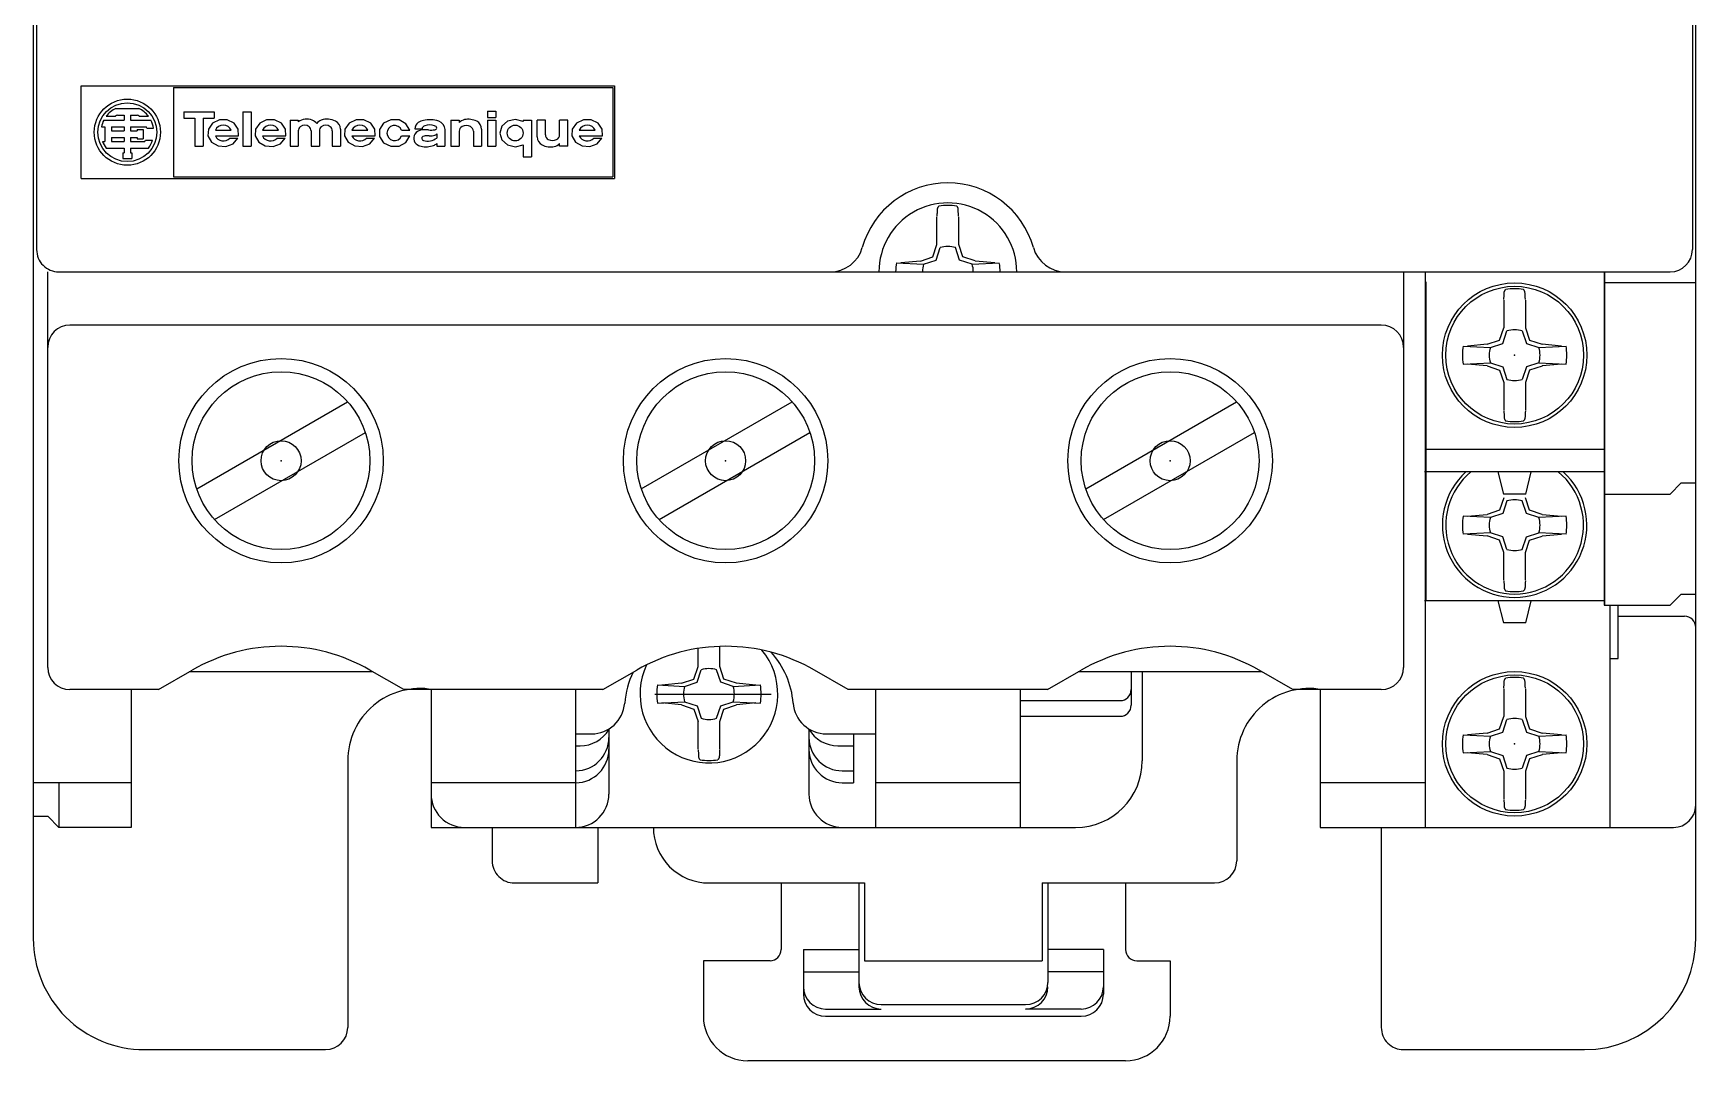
# Model space of a CAD drawing. Extents: x 0 to 75, y 0 to 127.
# Drawn here: x 0 to 74.8, y 0 to 46.2 of the extents above; entities that cross this region are included whole.
import ezdxf

# ---------------------------------------------------------------- set-up
doc = ezdxf.new("R2010")
doc.units = 0
doc.linetypes.add('CADRA_SOLID', pattern=[0])
doc.layers.add('7', color=206, linetype='CADRA_SOLID')
doc.layers.add('ALPHA', color=255, linetype='CONTINUOUS')

# ---------------------------------------------------------------- blocks, each defined once
blk = doc.blocks.new('LC1D40')
at = {"layer": '7', "color": 1}
for p in [(66.65007, -47.75), (11.150146, -52.499008), (31.150146, -52.499008), (51.150085, -52.499008), (66.65007, -65.239166)]:
    blk.add_point(p, dxfattribs=at)
at = {"layer": 'ALPHA'}
for p, q in [((0, 46.000992), (0, -73.999008)), ((74.800094, -73.999008), (74.800094, 42.000992)), ((0.150146, 11), (0.150146, -43.000004)), ((74.650146, 11), (74.650146, -43.000004)), ((2.150146, -35.63475), (26.150146, -35.63475)), ((2.150146, -39.799991), (2.150146, -35.63475)), ((6.315429, -35.711609), (26.073242, -35.711609)), ((6.315429, -35.711609), (6.315429, -39.723133)), ((26.073242, -35.711609), (26.073242, -39.723133)), ((26.150146, -35.63475), (26.150146, -39.799991)), ((3.714111, -36.646316), (4.751465, -36.646316)), ((3.169922, -37.181839), (4.083984, -37.181839)), ((3.280761, -37.003326), (3.697265, -37.003326)), ((3.787353, -36.943832), (4.083984, -36.943832)), ((4.083984, -36.943832), (4.083984, -37.181839)), ((4.381592, -36.943832), (4.381592, -37.181839)), ((4.381592, -36.943832), (4.677978, -36.943832)), ((4.381592, -37.181839), (5.29541, -37.181839)), ((4.76831, -37.003326), (5.184814, -37.003326)), ((6.768799, -36.802856), (8.145996, -36.802856)), ((6.768799, -36.802856), (6.768799, -37.082321)), ((6.768799, -37.082321), (7.272705, -37.082321)), ((7.272705, -37.082321), (7.272705, -38.339844)), ((7.64209, -37.082321), (7.64209, -38.339844)), ((7.64209, -37.082321), (8.145996, -37.082321)), ((8.145996, -36.802856), (8.145996, -37.082321)), ((9.428467, -36.802856), (9.428467, -38.339844)), ((9.428467, -36.802856), (9.797851, -36.802856)), ((9.797851, -36.802856), (9.797851, -38.339844)), ((11.554443, -37.172134), (11.554443, -38.339844)), ((11.554443, -37.172134), (11.923584, -37.172134)), ((11.923584, -37.172134), (11.923584, -37.244125)), ((18.795166, -37.172134), (18.795166, -38.339844)), ((18.795166, -37.172134), (19.164306, -37.172134)), ((19.164306, -37.172134), (19.164306, -37.288055)), ((20.441894, -36.775909), (20.441894, -37.060364)), ((20.441894, -36.775909), (20.811279, -36.775909)), ((20.441894, -37.060364), (20.811279, -37.060364)), ((20.441894, -37.172134), (20.441894, -38.339844)), ((20.441894, -37.172134), (20.811279, -37.172134)), ((20.811279, -36.775909), (20.811279, -37.060364)), ((20.811279, -37.172134), (20.811279, -38.339844)), ((22.042724, -37.172134), (22.042724, -37.231476)), ((22.042724, -37.172134), (22.412109, -37.172134)), ((22.412109, -37.172134), (22.412109, -38.832886)), ((22.671642, -37.92975), (22.671642, -37.172121)), ((23.040783, -37.172121), (22.671642, -37.172121)), ((23.040783, -37.836061), (23.040783, -37.172121)), ((23.679699, -37.836061), (23.679699, -37.172121)), ((24.048839, -37.172121), (23.679699, -37.172121)), ((24.048839, -38.33983), (24.048839, -37.172121)), ((3.06665, -37.479355), (3.221191, -37.479355)), ((3.11792, -38.133896), (3.221191, -38.133896)), ((3.221191, -37.479355), (3.221191, -38.133896)), ((3.518799, -37.479355), (3.518799, -37.657867)), ((3.518799, -37.479355), (4.083984, -37.479355)), ((3.518799, -37.657867), (4.083984, -37.657867)), ((3.518799, -37.955383), (4.083984, -37.955383)), ((3.518799, -37.955383), (3.518799, -38.133896)), ((3.518799, -38.133896), (4.083984, -38.133896)), ((4.083984, -37.479355), (4.083984, -37.657867)), ((4.083984, -37.955383), (4.083984, -38.133896)), ((4.381592, -37.479355), (5.093017, -37.479355)), ((4.381592, -37.479355), (4.381592, -37.657867)), ((4.381592, -37.657867), (4.678955, -37.657867)), ((4.381592, -37.955383), (4.381592, -38.133896)), ((4.381592, -37.955383), (4.678955, -37.955383)), ((4.381592, -38.133896), (5.022217, -38.133896)), ((4.678955, -37.598358), (4.678955, -37.657867)), ((4.678955, -37.598358), (4.946777, -37.598358)), ((4.678955, -37.955383), (4.678955, -38.014877)), ((4.678955, -38.014877), (4.946777, -38.014877)), ((4.946777, -37.598358), (4.946777, -38.014877)), ((5.050781, -38.074386), (5.36792, -38.074386)), ((5.107178, -37.538864), (5.409424, -37.538864)), ((8.192627, -37.626251), (8.907715, -37.626251)), ((8.192627, -37.885742), (9.238037, -37.885742)), ((8.843017, -37.985535), (9.202881, -37.985535)), ((10.318603, -37.626251), (11.033691, -37.626251)), ((10.318603, -37.885742), (11.363769, -37.885742)), ((10.96875, -37.985535), (11.328613, -37.985535)), ((11.923584, -37.658737), (11.923584, -38.339844)), ((12.502441, -37.658737), (12.502441, -38.339844)), ((12.871826, -37.658737), (12.871826, -38.339844)), ((13.450683, -37.658737), (13.450683, -38.339844)), ((13.819824, -37.578232), (13.819824, -38.339844)), ((14.340576, -37.626251), (15.055664, -37.626251)), ((14.340576, -37.885742), (15.385986, -37.885742)), ((14.990967, -37.985535), (15.35083, -37.985535)), ((16.567871, -37.624252), (16.942383, -37.624252)), ((16.567871, -37.887726), (16.942383, -37.887726)), ((17.168457, -37.57135), (17.492676, -37.57135)), ((18.156494, -37.787491), (18.156494, -37.979263)), ((18.525635, -37.600799), (18.525635, -38.339844)), ((19.164306, -37.675903), (19.164306, -38.339844)), ((19.803222, -37.675903), (19.803222, -38.339844)), ((20.172363, -37.582214), (20.172363, -38.339844)), ((24.56958, -37.626251), (25.284668, -37.626251)), ((24.56958, -37.885742), (25.614746, -37.885742)), ((25.219726, -37.985535), (25.57959, -37.985535)), ((3.280761, -38.431412), (4.083984, -38.431412)), ((4.024414, -38.639664), (4.083984, -38.639664)), ((4.024414, -38.639664), (4.024414, -38.907425)), ((4.083984, -38.431412), (4.083984, -38.639664)), ((4.381592, -38.431412), (5.184814, -38.431412)), ((4.381592, -38.431412), (4.381592, -38.639664)), ((4.381592, -38.639664), (4.440918, -38.639664)), ((4.440918, -38.639664), (4.440918, -38.907425)), ((7.272705, -38.339844), (7.64209, -38.339844)), ((9.428467, -38.339844), (9.797851, -38.339844)), ((11.554443, -38.339844), (11.923584, -38.339844)), ((12.502441, -38.339844), (12.871826, -38.339844)), ((13.450683, -38.339844), (13.819824, -38.339844)), ((18.156494, -38.222366), (18.156494, -38.339844)), ((18.156494, -38.339844), (18.525635, -38.339844)), ((18.795166, -38.339844), (19.164306, -38.339844)), ((19.803222, -38.339844), (20.172363, -38.339844)), ((20.441894, -38.339844), (20.811279, -38.339844)), ((22.042724, -38.280517), (22.042724, -38.832886)), ((22.042724, -38.832886), (22.412109, -38.832886)), ((23.679699, -38.33983), (23.679699, -38.223909)), ((24.048839, -38.33983), (23.679699, -38.33983)), ((4.024414, -38.907425), (4.440918, -38.907425)), ((2.150146, -39.799991), (26.150146, -39.799991)), ((6.315429, -39.723133), (26.073242, -39.723133)), ((0.650146, -61.799011), (0.650146, -43.999008)), ((1.150146, -44.000004), (73.650146, -44.000004)), ((61.650146, -44.000004), (61.650146, -61.799011)), ((62.625076, -44.000004), (62.625076, -68.999008)), ((70.675079, -44.000004), (70.675079, -58.999008)), ((70.700058, -44), (70.700058, -59)), ((62.650085, -44.453552), (62.650085, -58.799972)), ((74.800094, -44.499008), (70.675155, -44.499008)), ((60.6501, -46.39891), (1.650146, -46.39891)), ((70.675049, -52), (62.625061, -52)), ((70.675049, -53), (62.600067, -53)), ((73.650118, -53.999019), (74.150118, -53.499019)), ((74.150146, -53.499008), (74.800094, -53.499008)), ((70.675155, -53.999008), (73.650146, -53.999008)), ((70.700043, -58.799972), (62.600036, -58.799972)), ((65.900088, -58.799972), (66.150084, -59.799961)), ((67.150062, -59.799953), (67.400059, -58.799969)), ((70.675155, -58.999008), (73.650146, -58.999008)), ((70.947235, -69.000015), (70.947235, -58.999008)), ((71.316589, -61.399978), (71.316589, -58.999008)), ((73.650118, -58.999), (74.150118, -58.499)), ((74.150146, -58.499008), (74.800094, -58.499008)), ((67.15007, -59.799972), (66.15007, -59.799972)), ((71.316589, -59.499985), (74.300094, -59.499985)), ((5.632381, -62.799061), (7.150249, -61.922718)), ((15.279297, -61.999008), (7.020508, -61.999008)), ((16.667881, -62.798858), (15.150207, -61.92263)), ((25.632461, -62.799015), (27.150133, -61.922787)), ((36.667799, -62.798973), (35.150114, -61.922737)), ((45.632361, -62.798897), (47.150033, -61.922668)), ((55.279495, -61.999008), (47.020508, -61.999008)), ((49.40007, -61.999008), (49.40007, -63.500015)), ((49.900085, -62.000015), (49.900085, -66.000015)), ((56.667767, -62.798973), (55.150082, -61.922737)), ((70.947235, -61.399978), (71.316589, -61.399978)), ((5.632568, -62.799011), (1.650146, -62.799011)), ((4.400146, -62.798965), (4.400146, -68.999008)), ((25.632324, -62.799011), (16.668213, -62.799011)), ((17.900146, -62.799011), (17.900146, -68.999008)), ((24.400146, -62.799011), (24.400146, -68.999008)), ((45.632171, -62.799011), (36.667724, -62.799011)), ((37.900146, -62.799011), (37.900146, -68.999008)), ((44.400085, -62.799011), (44.400085, -68.999008)), ((60.650146, -62.799011), (56.667831, -62.799011)), ((57.900085, -62.799011), (57.900085, -68.999008)), ((44.400085, -63.294678), (48.90007, -63.294678)), ((44.400085, -64.000015), (48.90007, -64.000015)), ((24.425293, -64.792206), (25.101074, -64.792206)), ((25.900146, -64.561584), (25.900146, -67.499008)), ((34.900146, -64.561584), (34.900146, -67.499008)), ((35.699219, -64.792206), (37.875, -64.792206)), ((36.900146, -64.792206), (36.900146, -66.989349)), ((24.422119, -65.32811), (24.609619, -65.32811)), ((36.200195, -65.32811), (36.900146, -65.32811)), ((14.150009, -65.999008), (14.150009, -77.999008)), ((36.400146, -66.453506), (36.900146, -66.453506)), ((54.150009, -65.999008), (54.150009, -70.499008)), ((4.400146, -66.999008), (0, -66.999008)), ((1.150146, -66.999008), (1.150146, -68.999008)), ((24.400146, -66.999008), (17.900146, -66.999008)), ((36.400146, -66.989349), (36.900146, -66.989349)), ((44.400085, -66.999008), (37.900146, -66.999008)), ((62.625076, -66.999008), (57.900085, -66.999008)), ((0, -68.499008), (0.650146, -68.499008)), ((0.650116, -68.499012), (1.150116, -68.999012)), ((4.400146, -68.999008), (1.150146, -68.999008)), ((17.900146, -69.000015), (46.900085, -69.000015)), ((20.650009, -68.999008), (20.650009, -70.499008)), ((25.400009, -68.999008), (25.400009, -71.499008)), ((57.900085, -69.000015), (73.800094, -69.000015)), ((60.650009, -68.999008), (60.650009, -77.999008)), ((21.650009, -71.499008), (25.400009, -71.499008)), ((30.400009, -71.499008), (37.400009, -71.499008)), ((33.649978, -71.499008), (33.649978, -74.499008)), ((37.149978, -71.499008), (37.149978, -76.170929)), ((37.400009, -71.499008), (37.400009, -74.999008)), ((45.399963, -71.499008), (45.399963, -74.999008)), ((45.400009, -71.499008), (53.150009, -71.499008)), ((45.649978, -71.499008), (45.649978, -75.974075)), ((49.149978, -71.499008), (49.149978, -74.499008)), ((34.649978, -74.494202), (37.149978, -74.494202)), ((34.649978, -74.494202), (34.649978, -76.499008)), ((48.149978, -74.494202), (45.649978, -74.494202)), ((48.149978, -74.494202), (48.149978, -76.499008)), ((33.149978, -74.999008), (30.149978, -74.999008)), ((30.149978, -74.999008), (30.149978, -77.499008)), ((34.649978, -75.499008), (37.149978, -75.499008)), ((37.400009, -74.999008), (45.400009, -74.999008)), ((48.149978, -75.499008), (45.649978, -75.499008)), ((49.649978, -74.999008), (51.149978, -74.999008)), ((51.149978, -74.999008), (51.149978, -77.499008)), ((38.149978, -76.974075), (44.649978, -76.974075)), ((35.649978, -77.170929), (38.149978, -77.170929)), ((35.649978, -77.499008), (47.149978, -77.499008)), ((47.149978, -77.170929), (44.649978, -77.170929)), ((5, -78.999008), (13.150009, -78.999008)), ((61.650009, -78.999008), (69.800003, -78.999008)), ((49.149978, -79.499008), (32.149978, -79.499008))]:
    blk.add_line(p, q, dxfattribs=at)
at = {"layer": 'ALPHA', "color": 1}
for p, q in [((40.661133, -42.764164), (40.661133, -41.522816)), ((41.637939, -42.765522), (41.637939, -41.522541)), ((39.916942, -43.51366), (40.474439, -43.329641)), ((40.474493, -43.329569), (40.661131, -42.764147)), ((40.619831, -43.469631), (40.805156, -42.90818)), ((41.680492, -43.469663), (41.495162, -42.908197)), ((41.823188, -43.326954), (41.637857, -42.765488)), ((42.384614, -43.512325), (41.823149, -43.326994)), ((38.835941, -43.590921), (40.058384, -43.654987)), ((39.917005, -43.513578), (39.037351, -43.601457)), ((40.058315, -43.655029), (40.619781, -43.4697)), ((42.241899, -43.655035), (41.680434, -43.469704)), ((42.242063, -43.65496), (43.464278, -43.590906)), ((43.262851, -43.601499), (42.383441, -43.513643)), ((66.161032, -45.272812), (66.161032, -46.519509)), ((67.137774, -45.272552), (67.137774, -46.515503)), ((65.415562, -47.262291), (65.977025, -47.076961)), ((65.977021, -47.076977), (66.162351, -46.515512)), ((66.119731, -47.219675), (66.305057, -46.658224)), ((66.995065, -46.658219), (67.18039, -47.219671)), ((67.137775, -46.515505), (67.3231, -47.076957)), ((67.323096, -47.076974), (67.884556, -47.262303)), ((64.335949, -47.340944), (65.558282, -47.405004)), ((65.415563, -47.262303), (64.537329, -47.351508)), ((65.558273, -47.405002), (66.119733, -47.219673)), ((67.180388, -47.219686), (67.741848, -47.405015)), ((67.741857, -47.405007), (68.964191, -47.340947)), ((68.762811, -47.351509), (67.884577, -47.262305)), ((64.33595, -48.159075), (65.558283, -48.095015)), ((65.416902, -48.236388), (64.537319, -48.148516)), ((65.416897, -48.236387), (65.974387, -48.420404)), ((65.55827, -48.095017), (66.119729, -48.280345)), ((65.974392, -48.420401), (66.161028, -48.985823)), ((66.119736, -48.280337), (66.305062, -48.841788)), ((67.18039, -48.280333), (66.995059, -48.841799)), ((67.323095, -48.423046), (67.137764, -48.984511)), ((67.741853, -48.095004), (67.180394, -48.280333)), ((67.884562, -48.237716), (67.323104, -48.423045)), ((67.741858, -48.095012), (68.964191, -48.159072)), ((68.762819, -48.14851), (67.883237, -48.236382)), ((66.161032, -48.985835), (66.161032, -50.227188)), ((67.137774, -48.984481), (67.137774, -50.227463)), ((7.356047, -53.765805), (14.144266, -49.846625)), ((27.356047, -53.765805), (34.144266, -49.846625)), ((47.355986, -53.765805), (54.144205, -49.846625)), ((8.156045, -55.151435), (14.944262, -51.232257)), ((28.156045, -55.151435), (34.944262, -51.232257)), ((48.155984, -55.151435), (54.944201, -51.232257)), ((65.90008, -53.000004), (66.150077, -53.999988)), ((67.15007, -53.999985), (67.400067, -52.999996)), ((66.162331, -54.165504), (65.977001, -54.726971)), ((66.305042, -54.30822), (66.119716, -54.869671)), ((67.15007, -54), (66.15007, -54)), ((67.180424, -54.869648), (66.9951, -54.308197)), ((67.323135, -54.726936), (67.13781, -54.165485)), ((65.558299, -55.055008), (64.335962, -54.990948)), ((64.537336, -55.001495), (65.415569, -54.912289)), ((65.977034, -54.726971), (65.415582, -54.912296)), ((66.119748, -54.869682), (65.558283, -55.055012)), ((67.74186, -55.055012), (67.180395, -54.869682)), ((67.88456, -54.9123), (67.323108, -54.726971)), ((68.964203, -54.990932), (67.741866, -55.054993)), ((67.884592, -54.912308), (68.762825, -55.00151)), ((65.558296, -55.744999), (64.335959, -55.809059)), ((64.537322, -55.798508), (65.416916, -55.886379)), ((65.974375, -56.070396), (65.416893, -55.886379)), ((66.119716, -55.930336), (65.558265, -55.74501)), ((66.161044, -56.635807), (65.974408, -56.070385)), ((66.305071, -56.491775), (66.119745, -55.930324)), ((66.995073, -56.491794), (67.180403, -55.930328)), ((67.137783, -56.63451), (67.323114, -56.073044)), ((67.180424, -55.930302), (67.74189, -55.744968)), ((67.323138, -56.073009), (67.88459, -55.887684)), ((68.964206, -55.809074), (67.741869, -55.745014)), ((67.883258, -55.886364), (68.762836, -55.798492)), ((66.161026, -57.877182), (66.161026, -56.635834)), ((67.137771, -57.877457), (67.137771, -56.634476)), ((66.163276, -57.90547), (66.165955, -57.933649)), ((66.165955, -57.933649), (66.168868, -57.961779)), ((66.168868, -57.961779), (66.171819, -57.989922)), ((66.171819, -57.989922), (66.17461, -58.018139)), ((66.17461, -58.018139), (66.177046, -58.046489)), ((66.177046, -58.046489), (66.178931, -58.075035)), ((66.178931, -58.075035), (66.180069, -58.103836)), ((66.180069, -58.103836), (66.180394, -58.127128)), ((66.180394, -58.127128), (66.180522, -58.150495)), ((66.180522, -58.150495), (66.180862, -58.173809)), ((66.180862, -58.173809), (66.181824, -58.196942)), ((66.181824, -58.196942), (66.183817, -58.219767)), ((66.183817, -58.219767), (66.18725, -58.242155)), ((66.18725, -58.242155), (66.192532, -58.263979)), ((66.192532, -58.263979), (66.200073, -58.28511)), ((66.200073, -58.28511), (66.204706, -58.295189)), ((66.204706, -58.295189), (66.209922, -58.30506)), ((66.209922, -58.30506), (66.215661, -58.314713)), ((66.215661, -58.314713), (66.221861, -58.324137)), ((66.221861, -58.324137), (66.228463, -58.333323)), ((66.228463, -58.333323), (66.235406, -58.342259)), ((66.235406, -58.342259), (66.242631, -58.350936)), ((67.064732, -58.342259), (67.057509, -58.350936)), ((67.071675, -58.333323), (67.064732, -58.342259)), ((67.078275, -58.324137), (67.071675, -58.333323)), ((67.084475, -58.314713), (67.078275, -58.324137)), ((67.090214, -58.30506), (67.084475, -58.314713)), ((67.095431, -58.295189), (67.090214, -58.30506)), ((67.100067, -58.28511), (67.095431, -58.295189)), ((67.107618, -58.263981), (67.100067, -58.28511)), ((67.112914, -58.242158), (67.107618, -58.263981)), ((67.116362, -58.219772), (67.112914, -58.242158)), ((67.118366, -58.196948), (67.116362, -58.219772)), ((67.119333, -58.173815), (67.118366, -58.196948)), ((67.119669, -58.1505), (67.119333, -58.173815)), ((67.11978, -58.127131), (67.119669, -58.1505)), ((67.120071, -58.103836), (67.11978, -58.127131)), ((67.121137, -58.075076), (67.120071, -58.103836)), ((67.122918, -58.04657), (67.121137, -58.075076)), ((67.125221, -58.018256), (67.122918, -58.04657)), ((67.127851, -57.990074), (67.125221, -58.018256)), ((67.130615, -57.961964), (67.127851, -57.990074)), ((67.133319, -57.933864), (67.130615, -57.961964)), ((67.135769, -57.905715), (67.133319, -57.933864)), ((66.242631, -58.350936), (66.250076, -58.359344)), ((67.057509, -58.350936), (67.050064, -58.359344)), ((29.911133, -61.763168), (29.911133, -60.947422)), ((30.887939, -61.764526), (30.887939, -60.85519)), ((29.724504, -62.328567), (29.91114, -61.763145)), ((29.869842, -62.468632), (30.055168, -61.907181)), ((30.930525, -62.468651), (30.745193, -61.907184)), ((31.073162, -62.325958), (30.887831, -61.764492)), ((28.086183, -62.58995), (29.308384, -62.654003)), ((29.16691, -62.512588), (28.287256, -62.600468)), ((29.167045, -62.512634), (29.724382, -62.328667)), ((29.30833, -62.65403), (29.86984, -62.468685)), ((31.491895, -62.654041), (30.930429, -62.468708)), ((31.634609, -62.511329), (31.073143, -62.325996)), ((31.491956, -62.653976), (32.714401, -62.589912)), ((32.512869, -62.600506), (31.633184, -62.512626)), ((66.161032, -62.761978), (66.161032, -64.008675)), ((67.137774, -62.761718), (67.137774, -64.004669)), ((27.962158, -62.999008), (33.200928, -62.999008)), ((28.08608, -63.408043), (29.308523, -63.343979)), ((29.165481, -63.486679), (28.287187, -63.397468)), ((29.165649, -63.486694), (29.727114, -63.672027)), ((29.308363, -63.343986), (29.869829, -63.529316)), ((29.869922, -63.529281), (30.05525, -64.090732)), ((30.745186, -64.090793), (30.930509, -63.529342)), ((30.930414, -63.529297), (31.491924, -63.343952)), ((31.073158, -63.671997), (31.634666, -63.486652)), ((31.492059, -63.344017), (32.71426, -63.408069)), ((32.512691, -63.397499), (31.63464, -63.486687)), ((29.727049, -63.672035), (29.91238, -64.233501)), ((29.911133, -65.476196), (29.911133, -64.229492)), ((30.887895, -64.233509), (31.073221, -63.672058)), ((30.887939, -65.476456), (30.887939, -64.233505)), ((65.977021, -64.566143), (66.162351, -64.004678)), ((66.119731, -64.708841), (66.305057, -64.14739)), ((66.995065, -64.147385), (67.18039, -64.708837)), ((67.137775, -64.004671), (67.3231, -64.566123)), ((64.335949, -64.83011), (65.558282, -64.89417)), ((65.415563, -64.751469), (64.537329, -64.840674)), ((65.415562, -64.751457), (65.977025, -64.566127)), ((65.558273, -64.894168), (66.119733, -64.708839)), ((67.180388, -64.708852), (67.741848, -64.894181)), ((67.323096, -64.56614), (67.884556, -64.751469)), ((67.741857, -64.894173), (68.964191, -64.830113)), ((68.762811, -64.840675), (67.884577, -64.751471)), ((29.913383, -65.504484), (29.916062, -65.532663)), ((29.916062, -65.532663), (29.918975, -65.560794)), ((29.918975, -65.560794), (29.921926, -65.588937)), ((29.921926, -65.588937), (29.924717, -65.617153)), ((29.924717, -65.617153), (29.927153, -65.645504)), ((29.927153, -65.645504), (29.929038, -65.674049)), ((29.929038, -65.674049), (29.930176, -65.70285)), ((29.930176, -65.70285), (29.930501, -65.726142)), ((29.930501, -65.726142), (29.930631, -65.749509)), ((29.930631, -65.749509), (29.930974, -65.772823)), ((29.930974, -65.772823), (29.931938, -65.795956)), ((29.931938, -65.795956), (29.933934, -65.818781)), ((29.933934, -65.818781), (29.937369, -65.84117)), ((30.866398, -65.818786), (30.862948, -65.841173)), ((30.868405, -65.795962), (30.866398, -65.818786)), ((30.869375, -65.772829), (30.868405, -65.795962)), ((30.869713, -65.749514), (30.869375, -65.772829)), ((30.869825, -65.726145), (30.869713, -65.749514)), ((30.870117, -65.70285), (30.869825, -65.726145)), ((30.871188, -65.67409), (30.870117, -65.70285)), ((30.872984, -65.645582), (30.871188, -65.67409)), ((30.875306, -65.617265), (30.872984, -65.645582)), ((30.877959, -65.589081), (30.875306, -65.617265)), ((30.880745, -65.560968), (30.877959, -65.589081)), ((30.883469, -65.532866), (30.880745, -65.560968)), ((30.885932, -65.504715), (30.883469, -65.532866)), ((64.33595, -65.648241), (65.558283, -65.584181)), ((65.416902, -65.725554), (64.537319, -65.637682)), ((65.416897, -65.725553), (65.974387, -65.90957)), ((65.55827, -65.584183), (66.119729, -65.769511)), ((66.119736, -65.769503), (66.305062, -66.330954)), ((67.18039, -65.769499), (66.995059, -66.330965)), ((67.741853, -65.58417), (67.180394, -65.769499)), ((67.884562, -65.726882), (67.323104, -65.912211)), ((67.741858, -65.584178), (68.964191, -65.648238)), ((68.762819, -65.637676), (67.883237, -65.725548)), ((29.937369, -65.84117), (29.942653, -65.862993)), ((29.942653, -65.862993), (29.950195, -65.884125)), ((29.950195, -65.884125), (29.954831, -65.894204)), ((29.954831, -65.894204), (29.960052, -65.904074)), ((29.960052, -65.904074), (29.965797, -65.913727)), ((29.965797, -65.913727), (29.972006, -65.923151)), ((29.972006, -65.923151), (29.978616, -65.932337)), ((29.978616, -65.932337), (29.985567, -65.941273)), ((29.985567, -65.941273), (29.992796, -65.949951)), ((29.992796, -65.949951), (30.000244, -65.958359)), ((30.807496, -65.949951), (30.800049, -65.958359)), ((30.814725, -65.941273), (30.807496, -65.949951)), ((30.821674, -65.932337), (30.814725, -65.941273)), ((30.828284, -65.923151), (30.821674, -65.932337)), ((30.834492, -65.913727), (30.828284, -65.923151)), ((30.840237, -65.904074), (30.834492, -65.913727)), ((30.84546, -65.894204), (30.840237, -65.904074)), ((30.850097, -65.884125), (30.84546, -65.894204)), ((30.857649, -65.862995), (30.850097, -65.884125)), ((30.862948, -65.841173), (30.857649, -65.862995)), ((65.974392, -65.909567), (66.161028, -66.474989)), ((66.161032, -66.475001), (66.161032, -67.716354)), ((67.323095, -65.912212), (67.137764, -66.473677)), ((67.137774, -66.473647), (67.137774, -67.716629))]:
    blk.add_line(p, q, dxfattribs=at)
at = {"layer": 'ALPHA'}
for points in [[(9.238012, -37.885742), (9.223226, -37.576711), (9.037562, -37.313206), (8.728164, -37.162139), (8.373599, -37.161872), (8.063902, -37.312471), (7.877715, -37.575696), (7.862317, -37.884704), (8.021617, -38.16103), (8.315165, -38.334505), (8.668419, -38.361078), (8.991677, -38.234002), (9.202854, -37.985546)], [(11.363778, -37.885606), (11.348916, -37.576589), (11.163198, -37.313126), (10.853781, -37.162113), (10.499229, -37.161895), (10.189568, -37.312527), (10.003425, -37.575762), (9.988063, -37.884761), (10.147385, -38.161065), (10.440935, -38.334516), (10.794178, -38.361074), (11.11742, -38.233995), (11.328586, -37.985546)], [(15.385995, -37.885606), (15.371133, -37.576589), (15.185415, -37.313126), (14.875998, -37.162113), (14.521446, -37.161895), (14.211784, -37.312527), (14.025641, -37.575762), (14.01028, -37.884761), (14.169602, -38.161065), (14.463152, -38.334516), (14.816394, -38.361074), (15.139637, -38.233995), (15.350803, -37.985546)], [(16.942347, -37.624255), (16.770826, -37.338426), (16.456828, -37.167963), (16.087105, -37.15996), (15.763802, -37.316629), (15.576242, -37.594685), (15.576242, -37.917308), (15.763803, -38.195364), (16.087105, -38.352033), (16.456829, -38.34403), (16.770826, -38.173566), (16.942347, -37.887738)], [(22.042687, -37.231479), (21.693142, -37.142291), (21.340382, -37.221015), (21.080926, -37.446113), (20.985762, -37.755997), (21.080927, -38.06588), (21.340383, -38.290978), (21.693142, -38.369702), (22.042688, -38.280513)], [(25.614755, -37.885606), (25.599893, -37.576589), (25.414175, -37.313126), (25.104757, -37.162113), (24.750205, -37.161895), (24.440544, -37.312527), (24.254401, -37.575762), (24.23904, -37.884761), (24.398361, -38.161065), (24.691912, -38.334516), (25.045154, -38.361074), (25.368396, -38.233995), (25.579563, -37.985546)], [(8.907848, -37.626251), (8.850543, -37.5349), (8.7666, -37.463164), (8.663467, -37.417409), (8.550293, -37.401692), (8.437119, -37.417409), (8.333986, -37.463164), (8.250043, -37.5349), (8.192738, -37.626251)], [(8.192738, -37.885742), (8.240413, -37.965492), (8.308559, -38.031403), (8.392674, -38.07912), (8.487201, -38.105492), (8.585895, -38.108777), (8.682238, -38.088757), (8.769865, -38.046755), (8.842987, -37.985546)], [(11.03358, -37.626251), (10.976275, -37.5349), (10.892332, -37.463164), (10.789199, -37.417409), (10.676025, -37.401692), (10.562851, -37.417409), (10.459718, -37.463164), (10.375775, -37.5349), (10.31847, -37.626251)], [(10.31847, -37.885742), (10.366146, -37.965492), (10.434292, -38.031403), (10.518406, -38.07912), (10.612933, -38.105492), (10.711628, -38.108777), (10.807971, -38.088757), (10.895597, -38.046755), (10.968719, -37.985546)], [(15.055797, -37.626251), (14.998492, -37.5349), (14.914549, -37.463164), (14.811416, -37.417409), (14.698242, -37.401692), (14.585068, -37.417409), (14.481935, -37.463164), (14.397992, -37.5349), (14.340687, -37.626251)], [(14.340687, -37.885742), (14.388362, -37.965492), (14.456508, -38.031403), (14.540623, -38.07912), (14.63515, -38.105492), (14.733845, -38.108777), (14.830187, -38.088757), (14.917814, -38.046755), (14.990936, -37.985546)], [(25.284556, -37.626251), (25.227252, -37.5349), (25.143309, -37.463164), (25.040176, -37.417409), (24.927002, -37.401692), (24.813828, -37.417409), (24.710695, -37.463164), (24.626752, -37.5349), (24.569447, -37.626251)], [(24.569447, -37.885742), (24.617122, -37.965492), (24.685268, -38.031403), (24.769383, -38.07912), (24.86391, -38.105492), (24.962604, -38.108777), (25.058947, -38.088757), (25.146574, -38.046755), (25.219696, -37.985546)]]:
    blk.add_lwpolyline(points, dxfattribs=at)
at = {"layer": 'ALPHA', "color": 1}
for points in [[(40.663383, -41.494528), (40.666062, -41.466349), (40.668975, -41.438218), (40.671926, -41.410075), (40.674717, -41.381859), (40.677153, -41.353508), (40.679038, -41.324963), (40.680176, -41.296161), (40.680501, -41.27287), (40.680631, -41.249504), (40.680974, -41.22619), (40.681938, -41.203056), (40.683934, -41.180231), (40.687369, -41.157842), (40.692653, -41.136018), (40.700195, -41.114887), (40.704831, -41.104809), (40.710052, -41.094938), (40.715797, -41.085285), (40.722006, -41.075861), (40.728616, -41.066675), (40.735567, -41.057739), (40.742796, -41.049061), (40.750244, -41.040653)], [(41.635932, -41.494283), (41.633468, -41.466134), (41.630745, -41.438035), (41.627958, -41.409925), (41.625305, -41.381743), (41.622983, -41.353429), (41.621188, -41.324922), (41.620117, -41.296161), (41.619825, -41.272867), (41.619713, -41.249499), (41.619374, -41.226184), (41.618404, -41.203051), (41.616397, -41.180227), (41.612947, -41.15784), (41.607649, -41.136017), (41.600097, -41.114887), (41.595459, -41.104809), (41.590237, -41.094938), (41.584491, -41.085285), (41.578283, -41.075861), (41.571674, -41.066675), (41.564724, -41.057739), (41.557495, -41.049061), (41.550049, -41.040653)], [(66.163282, -45.244523), (66.165961, -45.216344), (66.168873, -45.188213), (66.171822, -45.16007), (66.174613, -45.131854), (66.177049, -45.103503), (66.178933, -45.074958), (66.18007, -45.046158), (66.180395, -45.022866), (66.180522, -44.999499), (66.180862, -44.976185), (66.181823, -44.953051), (66.183815, -44.930226), (66.187247, -44.907838), (66.192529, -44.886014), (66.20007, -44.864883), (66.204703, -44.854805), (66.209919, -44.844934), (66.215657, -44.835281), (66.221856, -44.825856), (66.228458, -44.816671), (66.235401, -44.807734), (66.242625, -44.799057), (66.25007, -44.790649)], [(67.135772, -45.244293), (67.133322, -45.216143), (67.130617, -45.188041), (67.127852, -45.159928), (67.125221, -45.131743), (67.122918, -45.103427), (67.121136, -45.074918), (67.12007, -45.046158), (67.119779, -45.022863), (67.119669, -44.999495), (67.119333, -44.97618), (67.118367, -44.953047), (67.116363, -44.930223), (67.112917, -44.907836), (67.107621, -44.886014), (67.10007, -44.864883), (67.095434, -44.854805), (67.090217, -44.844934), (67.084479, -44.835281), (67.07828, -44.825857), (67.07168, -44.816671), (67.064738, -44.807734), (67.057515, -44.799057), (67.05007, -44.790649)], [(66.163282, -50.255477), (66.165961, -50.283656), (66.168873, -50.311787), (66.171822, -50.33993), (66.174613, -50.368146), (66.177049, -50.396497), (66.178933, -50.425042), (66.18007, -50.453842), (66.180395, -50.477134), (66.180522, -50.500501), (66.180862, -50.523815), (66.181823, -50.546949), (66.183815, -50.569774), (66.187247, -50.592162), (66.192529, -50.613986), (66.20007, -50.635117), (66.204703, -50.645195), (66.209919, -50.655066), (66.215657, -50.664719), (66.221856, -50.674144), (66.228458, -50.683329), (66.235401, -50.692266), (66.242625, -50.700943), (66.25007, -50.709351)], [(67.135772, -50.255721), (67.133322, -50.28387), (67.130617, -50.311969), (67.127852, -50.34008), (67.125221, -50.368262), (67.122918, -50.396576), (67.121136, -50.425082), (67.12007, -50.453842), (67.119779, -50.477137), (67.119669, -50.500505), (67.119333, -50.52382), (67.118367, -50.546953), (67.116363, -50.569777), (67.112917, -50.592164), (67.107621, -50.613986), (67.10007, -50.635117), (67.095434, -50.645195), (67.090217, -50.655066), (67.084479, -50.664719), (67.07828, -50.674143), (67.07168, -50.683329), (67.064738, -50.692266), (67.057515, -50.700943), (67.05007, -50.709351)], [(66.163282, -62.733689), (66.165961, -62.70551), (66.168873, -62.677379), (66.171822, -62.649236), (66.174613, -62.62102), (66.177049, -62.592669), (66.178933, -62.564124), (66.18007, -62.535324), (66.180395, -62.512032), (66.180522, -62.488665), (66.180862, -62.465351), (66.181823, -62.442217), (66.183815, -62.419392), (66.187247, -62.397004), (66.192529, -62.37518), (66.20007, -62.354049), (66.204703, -62.343971), (66.209919, -62.3341), (66.215657, -62.324447), (66.221856, -62.315022), (66.228458, -62.305837), (66.235401, -62.2969), (66.242625, -62.288223), (66.25007, -62.279815)], [(67.135772, -62.733459), (67.133322, -62.705309), (67.130617, -62.677207), (67.127852, -62.649094), (67.125221, -62.620909), (67.122918, -62.592593), (67.121136, -62.564084), (67.12007, -62.535324), (67.119779, -62.512029), (67.119669, -62.488661), (67.119333, -62.465346), (67.118367, -62.442213), (67.116363, -62.419389), (67.112917, -62.397002), (67.107621, -62.37518), (67.10007, -62.354049), (67.095434, -62.343971), (67.090217, -62.3341), (67.084479, -62.324447), (67.07828, -62.315023), (67.07168, -62.305837), (67.064738, -62.2969), (67.057515, -62.288223), (67.05007, -62.279815)], [(66.163282, -67.744643), (66.165961, -67.772822), (66.168873, -67.800953), (66.171822, -67.829096), (66.174613, -67.857312), (66.177049, -67.885663), (66.178933, -67.914208), (66.18007, -67.943008), (66.180395, -67.9663), (66.180522, -67.989667), (66.180862, -68.012981), (66.181823, -68.036115), (66.183815, -68.05894), (66.187247, -68.081328), (66.192529, -68.103152), (66.20007, -68.124283), (66.204703, -68.134361), (66.209919, -68.144232), (66.215657, -68.153885), (66.221856, -68.16331), (66.228458, -68.172495), (66.235401, -68.181432), (66.242625, -68.190109), (66.25007, -68.198517)], [(67.135772, -67.744887), (67.133322, -67.773036), (67.130617, -67.801135), (67.127852, -67.829246), (67.125221, -67.857428), (67.122918, -67.885742), (67.121136, -67.914248), (67.12007, -67.943008), (67.119779, -67.966303), (67.119669, -67.989671), (67.119333, -68.012986), (67.118367, -68.036119), (67.116363, -68.058943), (67.112917, -68.08133), (67.107621, -68.103152), (67.10007, -68.124283), (67.095434, -68.134361), (67.090217, -68.144232), (67.084479, -68.153885), (67.07828, -68.163309), (67.07168, -68.172495), (67.064738, -68.181432), (67.057515, -68.190109), (67.05007, -68.198517)]]:
    blk.add_lwpolyline(points, dxfattribs=at)
at = {"layer": 'ALPHA'}
for centre, radius in [((4.232666, -37.717361), 1.487579), ((4.232666, -37.717361), 1.323946), ((21.681396, -37.755997), 0.356301)]:
    blk.add_circle(centre, radius, dxfattribs=at)
at = {"layer": 'ALPHA', "color": 1}
for centre, radius in [((66.65007, -47.75), 3.25), ((66.65007, -47.75), 3.099996), ((11.150146, -52.499008), 4.599999), ((11.150146, -52.499008), 4), ((31.150146, -52.499008), 4.599999), ((31.150146, -52.499008), 4), ((51.1501, -52.499008), 4.599999), ((51.150085, -52.499008), 4), ((11.150146, -52.499008), 0.9), ((31.150146, -52.499008), 0.9), ((51.150085, -52.499008), 0.9), ((66.65007, -65.239166), 3.25), ((66.65007, -65.239166), 3.099996)]:
    blk.add_circle(centre, radius, dxfattribs=at)
at = {"layer": 'ALPHA'}
for centre, radius, start, end in [((4.232666, -37.717361), 1.190063, 115.841975, 143.130111), ((4.232666, -37.717361), 1.190063, 36.869897, 64.158043), ((4.232666, -37.717361), 1.190063, 153.256276, 168.46301), ((4.232666, -37.717361), 0.892548, 119.926483, 126.86989), ((4.232666, -37.717361), 0.892548, 53.130085, 60.073535), ((4.232666, -37.717361), 1.190063, 8.626922, 26.743691), ((12.302978, -37.830841), 0.698629, 69.512638, 122.878382), ((12.372803, -37.64386), 0.499021, 39.954103, 69.512638), ((13.081299, -37.553726), 0.399216, 108.12643, 144.765859), ((13.221191, -37.980545), 0.848335, 63.612284, 108.126375), ((13.420654, -37.578232), 0.399216, 0, 63.612393), ((17.517578, -37.57135), 0.349315, 123.565335, 180.000019), ((17.683105, -37.820846), 0.648726, 101.469509, 123.565335), ((17.832031, -38.554428), 1.397257, 72.842438, 101.469509), ((17.836914, -38.040436), 0.648726, 70.423403, 109.639945), ((18.126465, -37.600799), 0.399216, 0, 72.842438), ((19.493652, -37.593399), 0.449118, 101.537319, 137.166591), ((19.57373, -37.984543), 0.848335, 63.612284, 101.537155), ((19.773193, -37.582214), 0.399216, 0, 63.612393), ((4.232666, -37.717361), 1.190063, 200.487321, 216.869885), ((4.232666, -37.717361), 0.892548, 332.181852, 336.421815), ((4.232666, -37.717361), 0.892548, 11.536958, 15.466014), ((4.232666, -37.717361), 1.190063, 323.130102, 342.542402), ((12.163086, -37.658737), 0.23953, 128.682676, 180.000019), ((12.213135, -37.721054), 0.319373, 51.317783, 128.682567), ((12.262939, -37.658737), 0.23953, 0, 51.317759), ((13.111328, -37.658737), 0.23953, 128.682676, 180.000019), ((13.161133, -37.721054), 0.319373, 51.317783, 128.682567), ((13.211181, -37.658737), 0.23953, 0, 51.317759), ((16.255127, -37.755997), 0.339334, 22.844766, 337.15524), ((17.467773, -37.985535), 0.349315, 121.643156, 226.388642), ((17.520019, -38.070511), 0.449118, 102.15832, 121.643156), ((17.65747, -38.704544), 1.097844, 83.312899, 102.239517), ((17.577636, -37.995529), 0.096797, 120.410334, 254.119866), ((17.612549, -37.57135), 0.119765, 134.09918, 180.000019), ((17.654785, -38.127212), 0.24951, 93.88248, 120.410388), ((17.702881, -37.664444), 0.24951, 109.639945, 134.180924), ((17.742187, -37.416656), 0.698629, 254.119838, 306.360021), ((17.712158, -38.973602), 1.097844, 84.72112, 93.88248), ((17.906982, -36.573318), 1.047942, 263.312453, 278.890038), ((17.876953, -37.184692), 0.698629, 264.710074, 285.826669), ((17.954101, -37.711319), 0.299412, 55.411802, 70.423403), ((18.026611, -37.712799), 0.149706, 285.826669, 330.073563), ((18.045654, -37.460769), 0.149706, 278.851243, 298.677643), ((18.081543, -37.526443), 0.074853, 298.677588, 55.411832), ((19.404053, -37.675903), 0.23953, 116.388063, 180.000019), ((19.483886, -37.836838), 0.419177, 63.612338, 116.387953), ((19.56372, -37.675903), 0.23953, 0, 63.612502), ((23.070801, -37.929764), 0.399216, 179.999964, 243.612357), ((23.280273, -37.836075), 0.23953, 179.999964, 243.610062), ((23.360107, -37.675155), 0.419177, 243.610253, 296.38789), ((23.439941, -37.836075), 0.23953, 296.387999, 359.999955), ((17.536621, -37.913376), 0.449118, 226.254729, 258.372478), ((17.65747, -37.326828), 1.047942, 258.372478, 289.783206), ((17.876953, -37.937271), 0.399216, 289.783206, 314.427021), ((23.270263, -37.527435), 0.848335, 243.612221, 281.537092), ((23.350097, -37.918594), 0.449118, 281.537256, 317.166528), ((1.150146, -43.000004), 1, 179.999964, 270.000001), ((73.650146, -43.000004), 1, 270.000028, 0.00001), ((1.650146, -47.39891), 1, 89.999982, 179.999964), ((60.6501, -47.39891), 1, 0, 89.999982), ((74.300094, -59.999985), 0.5, 0, 89.999982), ((11.150146, -68.850891), 8, 60.000043, 120.000031), ((31.150146, -68.850891), 8, 60.000043, 120.000031), ((30.400146, -63.69078), 3.8, 4.312872, 42.63778), ((51.150131, -68.850891), 8, 60.000043, 120.000031), ((1.650146, -61.799011), 1, 180.000032, 269.999919), ((30.400146, -63.69078), 3.8, 153.901811, 175.687109), ((60.650146, -61.799011), 1, 269.999919, 359.999901), ((17.400009, -65.999008), 3.25, 79.936436, 180.000019), ((48.90007, -62.794678), 0.5, 270.000028, 0.00001), ((57.400009, -65.999008), 3.25, 79.936436, 180.000019), ((25.115234, -63.292206), 1.5, 270.000192, 355.687128), ((35.685058, -63.292206), 1.5, 184.312887, 269.999919), ((48.90007, -63.500015), 0.5, 270.000028, 0.00001), ((24.400146, -64.953506), 1.5, 270.583545, 0.00001), ((24.609619, -63.82811), 1.5, 270.000028, 329.350356), ((36.400146, -64.953506), 1.5, 179.999964, 270.000001), ((36.200195, -63.82811), 1.5, 209.926206, 270.000028), ((24.400146, -65.489349), 1.5, 270.460711, 359.999983), ((36.400146, -65.489349), 1.5, 179.999964, 270.000001), ((46.900085, -66.000015), 3.000001, 270.000028, 0.00001), ((19.4001, -67.500015), 1.499999, 179.999964, 270.000001), ((24.400146, -67.499008), 1.5, 270.000028, 0.00001), ((36.400146, -67.499008), 1.5, 179.999964, 270.000001), ((73.800094, -68.000015), 1, 270.000028, 0.00001), ((30.400009, -68.999008), 2.5, 179.999964, 270.000001), ((21.650009, -70.499008), 1, 179.999964, 270.000001), ((53.150009, -70.499008), 1, 270.000028, 0.00001), ((5, -73.999008), 5, 179.999964, 270.000001), ((69.800094, -73.999008), 5, 270.000028, 0.00001), ((33.149978, -74.499008), 0.5, 269.999973, 359.999955), ((49.649978, -74.499008), 0.5, 179.999978, 269.999973), ((35.649978, -76.170929), 1, 180.000032, 270.000028), ((38.149978, -75.974075), 1, 180.000032, 270.000028), ((38.149978, -76.170929), 1, 180.000032, 270.000028), ((44.649978, -75.974075), 1, 270.000028, 0.00001), ((44.649978, -76.170929), 1, 270.000028, 359.999983), ((47.149978, -76.170929), 1, 270.000028, 359.999983), ((35.649978, -76.499008), 1, 180.000032, 270.000028), ((47.149978, -76.499008), 1, 270.000028, 0.00001), ((32.149978, -77.499008), 2, 179.999978, 269.999973), ((49.149978, -77.499008), 2, 269.999973, 359.999955), ((13.150009, -77.999008), 1, 270.000028, 0.00001), ((61.650009, -77.999008), 1, 179.999964, 270.000001)]:
    blk.add_arc(centre, radius, start, end, dxfattribs=at)
at = {"layer": 'ALPHA', "color": 1}
for centre, radius, start, end in [((41.150146, -44.000004), 4, 15.826617, 164.173378), ((41.150146, -44.000004), 3.099996, 0, 180.000019), ((41.150146, -44.000004), 2.98626, 82.30225, 97.697714), ((35.858642, -42.500004), 1.5, 270.000028, 344.173396), ((41.150146, -44.000004), 1.145, 72.463717, 107.536301), ((46.44165, -42.500004), 1.5, 195.826619, 270.000028), ((41.150146, -44.000004), 2.349998, 169.975104, 180.000019), ((41.150146, -44.000004), 1.145, 162.463645, 180.000019), ((41.150146, -44.000004), 1.145, 0, 17.536934), ((41.150146, -44.000004), 2.349998, 0, 9.252745), ((66.65007, -47.75), 2.98626, 82.30224, 97.697704), ((66.65007, -47.75), 1.145, 72.463707, 107.536291), ((66.65007, -47.75), 2.349998, 169.975668, 190.024513), ((66.65007, -47.75), 1.145, 162.463771, 197.536355), ((66.65007, -47.75), 1.145, 342.463671, 17.536255), ((66.65007, -47.75), 2.349998, 349.975485, 10.024331), ((66.65007, -47.75), 1.145, 252.463699, 270.000018), ((66.65007, -47.75), 1.145, 270.000018, 287.536283), ((66.65007, -47.75), 2.98626, 262.302286, 277.69775), ((66.65007, -55.399994), 3.25, 132.399611, 47.600391), ((66.65007, -55.399994), 3.099996, 129.268106, 50.731896), ((66.65007, -55.399994), 1.145, 72.463717, 107.536301), ((66.65007, -55.399994), 2.349998, 169.975651, 190.024496), ((66.65007, -55.399994), 1.145, 162.463754, 197.536338), ((66.65007, -55.399994), 1.145, 342.463663, 17.536248), ((66.65007, -55.399994), 2.349998, 349.975478, 10.024323), ((66.65007, -55.399994), 1.145, 252.463709, 287.536293), ((66.65007, -55.399994), 2.98626, 262.302296, 277.69776), ((30.400146, -62.999008), 3.099996, 154.934372, 39.672453), ((30.400146, -62.999008), 1.145, 72.463717, 107.536301), ((30.400146, -62.999008), 2.349998, 169.975487, 190.024332), ((30.400146, -62.999008), 1.145, 162.463645, 197.536229), ((30.400146, -62.999008), 1.145, 342.463745, 17.536329), ((30.400146, -62.999008), 2.349998, 349.975669, 10.024515), ((66.65007, -65.239166), 2.98626, 82.30224, 97.697704), ((30.400146, -62.999008), 1.145, 252.463709, 287.536293), ((66.65007, -65.239166), 1.145, 72.463707, 107.536291), ((66.65007, -65.239166), 2.349998, 169.975668, 190.024513), ((66.65007, -65.239166), 1.145, 162.463771, 197.536355), ((66.65007, -65.239166), 1.145, 342.463671, 17.536255), ((66.65007, -65.239166), 2.349998, 349.975485, 10.024331), ((30.400146, -62.999008), 2.98626, 262.302296, 277.69776), ((66.65007, -65.239166), 1.145, 252.463699, 270.000018), ((66.65007, -65.239166), 1.145, 270.000018, 287.536283), ((66.65007, -65.239166), 2.98626, 262.302286, 277.69775)]:
    blk.add_arc(centre, radius, start, end, dxfattribs=at)

msp = doc.modelspace()

# ---------------------------------------------------------------- block references
msp.add_blockref('LC1D40', (0, 79.499008))

doc.saveas('drawing.dxf')
